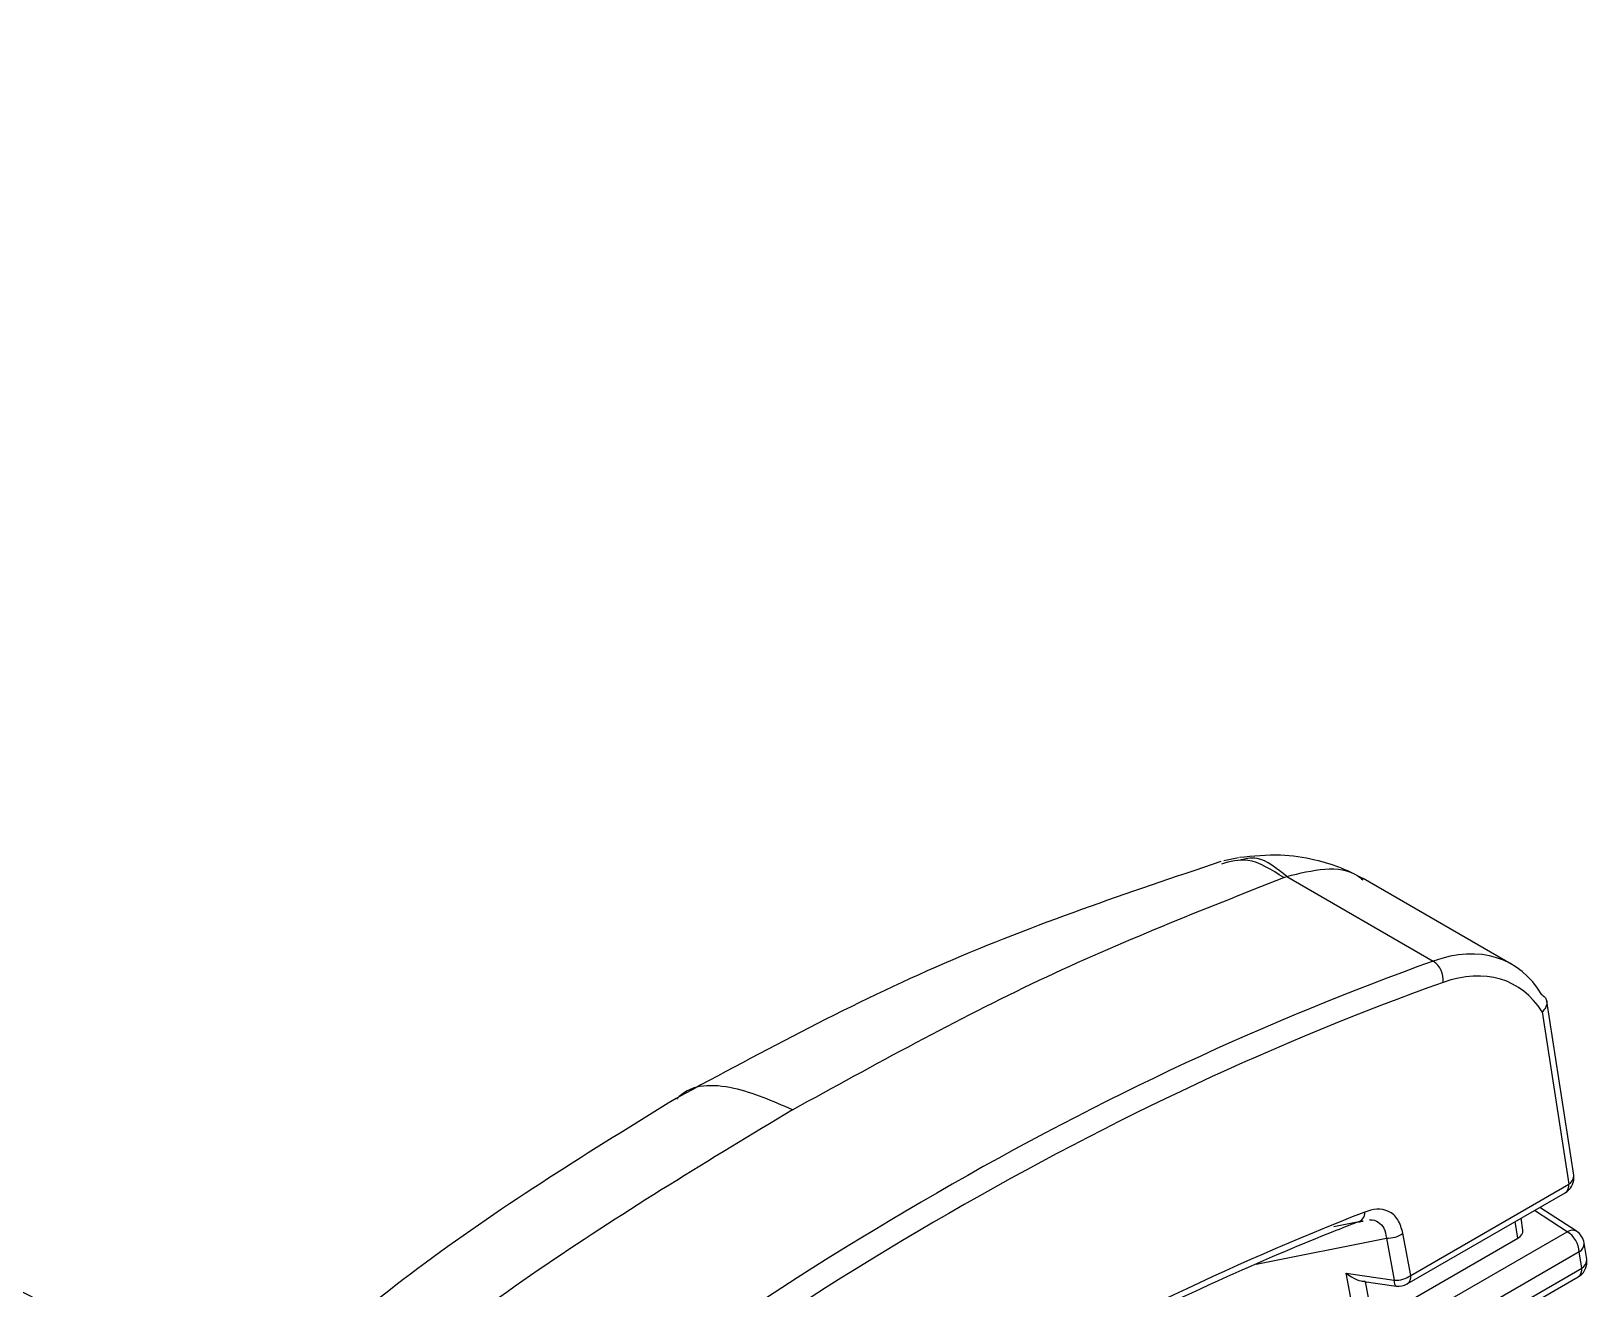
# Model space of a CAD drawing. Extents: x 7 to 113, y 1 to 87.
# Drawn here: x 18.155 to 19.06, y 72.536 to 73.267 of the extents above; entities that cross this region are included whole.
import ezdxf

# ---------------------------------------------------------------- set-up
doc = ezdxf.new("R2010")
doc.units = 0
doc.header["$MEASUREMENT"] = 0
doc.layers.add('OBJECT', color=7, linetype='CONTINUOUS')

msp = doc.modelspace()

# ---------------------------------------------------------------- linework, layer by layer
at = {"layer": 'OBJECT'}
for p, q in [((18.85734, 72.78649), (18.84871, 72.78465)), ((18.88366, 72.77489), (18.88538, 72.77552)), ((18.88538, 72.77552), (18.97062, 72.7263)), ((19.01642, 72.72435), (18.92975, 72.77438)), ((19.03408, 72.70654), (19.03385, 72.70667)), ((19.05231, 72.6017), (19.03663, 72.70294)), ((19.03397, 72.69673), (19.04949, 72.59652)), ((18.95753, 72.54344), (19.04949, 72.59652)), ((18.95547, 72.53843), (19.04743, 72.59151)), ((18.92634, 72.57437), (18.91285, 72.57166)), ((18.92727, 72.57441), (18.92975, 72.57521)), ((18.92813, 72.57469), (18.92975, 72.57498)), ((19.01985, 72.56511), (19.01836, 72.57473)), ((19.02275, 72.56974), (19.02168, 72.57665)), ((19.0486, 72.56882), (19.02958, 72.58121)), ((19.05399, 72.56908), (19.03264, 72.58297)), ((18.95753, 72.54344), (18.95292, 72.56795)), ((18.95783, 72.51642), (19.0486, 72.56882)), ((18.8675, 72.54986), (18.94332, 72.56518)), ((18.94032, 72.5192), (19.01985, 72.56511)), ((18.94332, 72.56518), (18.94793, 72.54068)), ((19.0556, 72.55705), (18.96483, 72.50465)), ((19.05706, 72.54762), (19.0556, 72.55705)), ((19.05988, 72.5528), (19.05842, 72.56222)), ((18.96657, 72.49539), (19.05706, 72.54762)), ((18.91996, 72.54478), (18.94793, 72.54068)), ((18.9272, 72.50633), (18.91996, 72.54478)), ((18.92908, 72.54012), (18.94902, 72.53719)), ((18.93102, 72.53984), (18.9357, 72.51494)), ((18.96451, 72.49037), (19.055, 72.54261))]:
    msp.add_line(p, q, dxfattribs=at)
at = {"layer": 'OBJECT', "flags": 128}
msp.add_lwpolyline([(18.94902, 72.53719), (18.94881, 72.53728), (18.94848, 72.53769), (18.94822, 72.53841), (18.94804, 72.53941), (18.94793, 72.54068)], dxfattribs=at)
at = {"layer": 'OBJECT'}
for centre, radius, start, end in [((18.96299, 72.7152), 0.01348, 354.43541, 55.51924), ((19.04678, 72.60136), 0.00554, 299.24889, 3.56915), ((19.04243, 72.60017), 0.01, 0, 8.80187), ((19.04243, 72.60017), 0.01, 299.99731, 0), ((19.04439, 72.59569), 0.00517, 306.00933, 9.29427), ((18.92505, 72.58002), 0.0058, 282.9074, 2.81758), ((18.94424, 72.58003), 0.01488, 266.44517, 305.68708), ((19.05151, 72.56433), 0.00535, 62.38463, 122.95586), ((19.04015, 72.55583), 0.0155, 4.5064, 56.94977), ((19.04854, 72.56069), 0.01, 8.80187, 56.93993), ((19.05275, 72.56196), 0.00568, 300.14378, 2.67397), ((19.05, 72.55127), 0.01, 299.99731, 0), ((19.05196, 72.54679), 0.00517, 306.00905, 9.29455), ((19.05421, 72.55253), 0.00568, 300.1463, 2.67117), ((19.05, 72.55127), 0.01, 0, 8.80187), ((18.94885, 72.55553), 0.01488, 266.44472, 305.68654), ((18.95047, 72.54709), 0.01, 261.64883, 299.99731), ((18.95243, 72.54261), 0.00517, 306.00933, 9.29427)]:
    msp.add_arc(centre, radius, start, end, dxfattribs=at)
for centre, major_axis, ratio, start_param, end_param in [((18.95933, 72.61875), (0.05539, 0.10653), 0.604579, 5.923485, 6.860106), ((18.7653, 70.70585), (1.03077, 2.00185), 0.606843, 0.574391, 0.937899), ((18.96639, 72.6151), (0.05037, 0.09788), 0.60697, 5.935899, 6.857432), ((18.77236, 70.7022), (1.02574, 1.9932), 0.60697, 0.574247, 0.937755), ((18.77483, 70.64675), (0.99276, 1.93123), 0.606953, 0.600984, 0.910013), ((19.01271, 72.56924), (0.01008, -0.00003), 0.578066, 5.500531, 6.374197), ((18.92251, 72.55119), (0.01054, -0.01013), 0.443807, 4.891715, 5.946127)]:
    msp.add_ellipse(centre, major_axis=major_axis, ratio=ratio, start_param=start_param, end_param=end_param, dxfattribs=at)
for points, knots in [([(18.28276, 72.46611), (18.23949, 72.48816), (18.00087, 72.60973), (17.56188, 72.81963), (16.96623, 73.09536), (16.36581, 73.35733), (15.92144, 73.5447), (15.67618, 73.6409), (15.63345, 73.65766)], [0, 0, 0, 0, 0.050029, 0.27586, 0.501567, 0.727114, 0.952463, 1, 1, 1, 1]), ([(18.84704, 72.78419), (18.79284, 72.76598), (18.68381, 72.72934), (18.5815, 72.67419), (18.53004, 72.64645)], [0, 0, 0, 0, 0.497074, 1, 1, 1, 1]), ([(18.88366, 72.77489), (18.87657, 72.77943), (18.86397, 72.78751), (18.85239, 72.7842), (18.84732, 72.78275)], [0, 0, 0, 0, 0.56275, 1, 1, 1, 1]), ([(18.88538, 72.77552), (18.87955, 72.78026), (18.87004, 72.78799), (18.86105, 72.78571), (18.85756, 72.78482)], [0, 0, 0, 0, 0.612667, 1, 1, 1, 1]), ([(18.93001, 72.77423), (18.92601, 72.7763), (18.91751, 72.7807), (18.9008, 72.78577), (18.88055, 72.78886), (18.86581, 72.78738), (18.8578, 72.78657)], [0, 0, 0, 0, 0.197154, 0.418628, 0.683883, 1, 1, 1, 1]), ([(18.5978, 72.63976), (18.64573, 72.66618), (18.7416, 72.71902), (18.83631, 72.75626), (18.88366, 72.77489)], [0, 0, 0, 0, 0.5, 1, 1, 1, 1]), ([(18.88538, 72.77552), (18.89283, 72.77741), (18.90773, 72.7812), (18.92283, 72.77935), (18.92869, 72.77443), (18.92965, 72.77362)], [0, 0, 0, 0, 0.4553405, 0.9106807, 1, 1, 1, 1]), ([(19.03408, 72.70654), (19.03474, 72.70603), (19.03607, 72.705), (19.03683, 72.70277), (19.03656, 72.70033), (19.03544, 72.6983), (19.03441, 72.69715), (19.03402, 72.69678), (19.03397, 72.69673)], [0, 0, 0, 0, 0.219278, 0.438506, 0.659243, 0.882986, 0.985831, 1, 1, 1, 1]), ([(18.5978, 72.63976), (18.58635, 72.64474), (18.56259, 72.65507), (18.53847, 72.65474), (18.53089, 72.64644), (18.53042, 72.64592)], [0, 0, 0, 0, 0.4654059, 0.9664831, 1, 1, 1, 1]), ([(18.53004, 72.64645), (18.4803, 72.61576), (18.3814, 72.55475), (18.29556, 72.47889), (18.25289, 72.44119)], [0, 0, 0, 0, 0.502982, 1, 1, 1, 1]), ([(18.5978, 72.63976), (18.54986, 72.61084), (18.45399, 72.55298), (18.35929, 72.48089), (18.31194, 72.44484)], [0, 0, 0, 0, 0.5, 1, 1, 1, 1]), ([(18.92634, 72.57437), (18.92164, 72.57252), (18.89815, 72.56329), (18.81959, 72.52996), (18.74062, 72.48962), (18.66199, 72.44376), (18.58342, 72.39606), (18.51047, 72.34269), (18.45614, 72.30292)], [0, 0, 0, 0, 0.029968, 0.149857, 0.5, 0.529967, 0.649857, 1, 1, 1, 1]), ([(18.95292, 72.56795), (18.95212, 72.57076), (18.9505, 72.57638), (18.94495, 72.58114), (18.93813, 72.58251), (18.93317, 72.58101), (18.93084, 72.58031)], [0, 0, 0, 0, 0.261879, 0.524406, 0.776419, 1, 1, 1, 1]), ([(18.93344, 72.57565), (18.93355, 72.57567), (18.93559, 72.57606), (18.93875, 72.57455), (18.94233, 72.57112), (18.94298, 72.56721), (18.94332, 72.56518)], [0, 0, 0, 0, 0.0187007, 0.3381307, 0.6580665, 1, 1, 1, 1])]:
    msp.add_open_spline(points, degree=3, knots=knots, dxfattribs=at)

doc.saveas('drawing.dxf')
